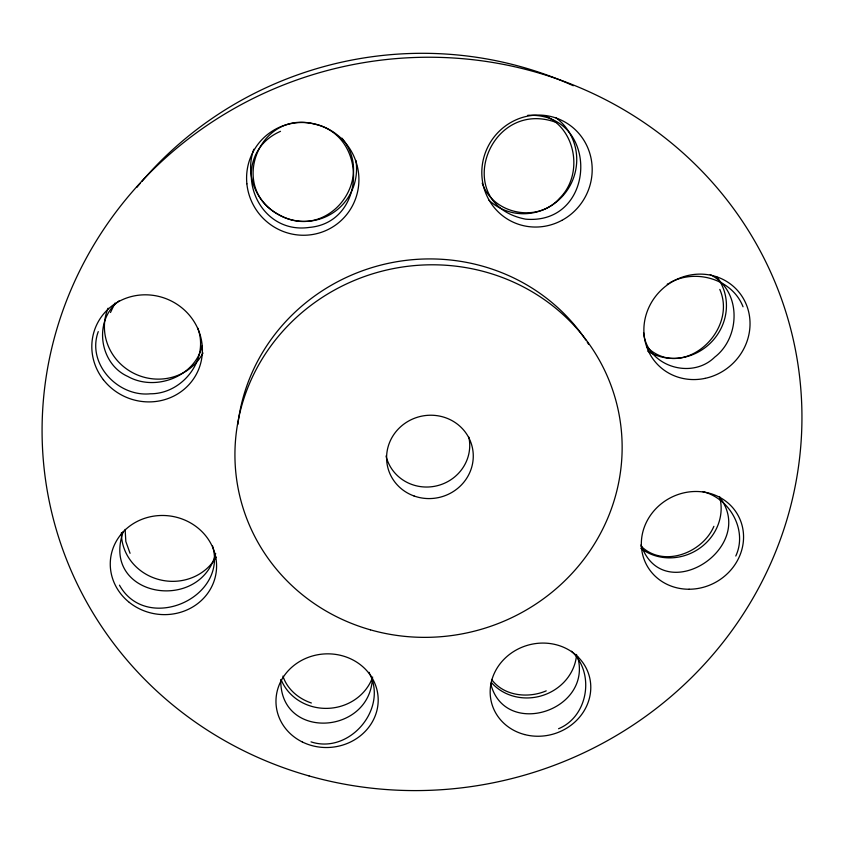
<?xml version="1.0" encoding="UTF-8"?>
<svg xmlns="http://www.w3.org/2000/svg" width="844" height="844" viewBox="0 0 844 844"><rect width="100%" height="100%" fill="white"/><g stroke="black" fill="none" stroke-linecap="round" stroke-linejoin="round"><path stroke-width="1.27" d="M125.134 529.41L125.83 541.51L130.06 553.295M372.436 677.859C370.157 735.092 279.849 740.494 280.788 680.011M202.17 345.787C194.922 377.046 155.022 391.753 127.834 376.466C98.885 363.511 93.251 319.929 119.057 300.897M215.663 553.432C200.323 614.263 99.835 596.719 123.361 531.382M98.263 331.608C86.415 363.68 117.949 397.155 150.348 393.789C182.81 393.979 209.565 359.122 197.728 328.052M110.501 312.491L114.932 303.133M735.789 556.017C747.858 530.127 729.649 498.034 702.651 491.588M713.887 526.318C702.651 552.873 663.342 568.202 641.018 546.11M667.214 284.238L668.606 283.426M670.03 282.645C695.361 268.455 732.297 278.879 743.036 306.794M280.493 131.326C227.025 154.853 253.042 235.666 309.442 227.405C366.011 222.468 368.659 135.778 314.495 124.1C259.846 109.414 228.038 187.041 278.119 214.239C326.311 242.84 376.867 180.542 341.936 138.152M558.559 728.731C588.363 716.398 595.104 672.742 571.483 651.251M546.226 690.856C528.196 698.589 503.805 696.131 491.588 679.441M527.722 115.322C600.2 111.967 597.383 225.401 525.569 219.155C450.179 204.237 488.307 97.102 556.544 122.549M311.025 741.865C348.456 754.325 387.027 710.574 370.273 674.947M311.362 702.999C298.628 698.758 287.076 689.158 282.951 676.086M544.401 115.554C576.22 128.372 583.742 174.645 559.614 198.224C538.008 223.375 492.833 214.408 482.209 183.106M710.247 274.638C741.517 290.178 740.926 337.041 714.752 357.118C691.352 380.264 646.884 366.074 643.561 332.62M646.652 346.895C682.712 381.657 738.162 331.027 719.795 289.429M719.204 496.536C758.988 547.376 662.994 609.009 641.06 544.781M119.468 585.166C146.191 633.475 228.017 598.618 212.572 545.962M369.028 672.32L369.672 673.628M577.528 656.379C593.29 710.743 504.638 739.26 490.702 683.672M237.86 424.405A190.048 182.325 -13.5 0 1 383.26 264.499A190.048 182.325 -13.5 0 1 585.81 339.995M587.245 342.147A190.048 182.325 -13.5 0 1 588.637 344.32M136.812 187.41A360.04 347.506 -13.5 0 1 140.157 183.401M141.845 181.418A360.04 347.506 -13.5 0 1 573.287 85.729M372.658 677.036A48.477 44.69 -4.2 0 1 327.419 708.369A48.477 44.69 -4.2 0 1 281.063 679.483M216.138 557.103A50.355 47.095 8.8 0 1 159.284 579.638A50.355 47.095 8.8 0 1 121.42 532.659M203.024 353.003A52.56 50.366 24.2 0 1 135.04 373.913A52.56 50.366 24.2 0 1 108.064 308.218M355.904 160.476A53.52 52.729 56.2 0 1 298.544 221.075A53.52 52.729 56.2 0 1 253.812 149.219M555.837 117.685A53.256 51.769 -61.7 0 1 564.562 193.846A53.256 51.769 -61.7 0 1 488.992 200.271M717.136 277.191A51.495 48.678 -42.8 0 1 712.019 341.44A51.495 48.678 -42.8 0 1 647.77 351.125M719.615 496.842A49.269 45.671 -29 0 1 698.146 549.286A49.269 45.671 -29 0 1 640.87 548.305M576.589 654.459A48.034 44.152 -16.5 0 1 542.882 695.382A48.034 44.152 -16.5 0 1 491.25 682.332M468.831 437.087A42.453 40.712 -13.5 0 1 436.38 485.933A42.453 40.712 -13.5 0 1 386.056 455.96M309.02 775.921A380.728 365.853 -13.5 0 0 792.653 336.861A380.728 365.853 -13.5 0 0 164.369 158.967A380.728 365.853 -13.5 0 0 309.02 775.921M129.29 602.394A53.225 49.49 8.1 0 0 215.79 574.595A53.225 49.49 8.1 0 0 145.21 518.142A53.225 49.49 8.1 0 0 129.29 602.394M302.331 741.981A51.146 46.821 -4.5 0 0 378.186 699.191A51.146 46.821 -4.5 0 0 300.717 660.884A51.146 46.821 -4.5 0 0 302.331 741.981M524.546 734.533A50.651 46.22 -16.4 0 0 589.766 678.08A50.651 46.22 -16.4 0 0 507.107 656.368A50.651 46.22 -16.4 0 0 524.546 734.533M689.105 589.239A52.011 47.908 -28.5 0 0 738.289 515.779A52.011 47.908 -28.5 0 0 649.954 516.074A52.011 47.908 -28.5 0 0 689.105 589.239M705.099 378.365A54.48 51.273 -41.8 0 0 738.3 291.37A54.48 51.273 -41.8 0 0 647.453 310.803A54.48 51.273 -41.8 0 0 705.099 378.365M561.798 220.4A56.421 54.754 -59.4 0 0 567.305 123.467A56.421 54.754 -59.4 0 0 481.903 169.285A56.421 54.754 -59.4 0 0 561.798 220.4M246.87 183.792A56.664 55.873 52.9 0 0 335.574 225.063A56.664 55.873 52.9 0 0 325.795 127.782A56.664 55.873 52.9 0 0 246.87 183.792M103.316 379.663A55.662 53.172 22.7 0 0 198.245 370.326A55.662 53.172 22.7 0 0 139.756 295.083A55.662 53.172 22.7 0 0 103.316 379.663M414.056 495.987A43.445 41.578 -13.5 0 0 472.798 449.926A43.445 41.578 -13.5 0 0 402.947 424.806A43.445 41.578 -13.5 0 0 414.056 495.987M370.453 629.846A194.046 185.828 -13.5 0 0 617.523 407.061A194.046 185.828 -13.5 0 0 297.626 316.331A194.046 185.828 -13.5 0 0 370.453 629.846"/></g></svg>
